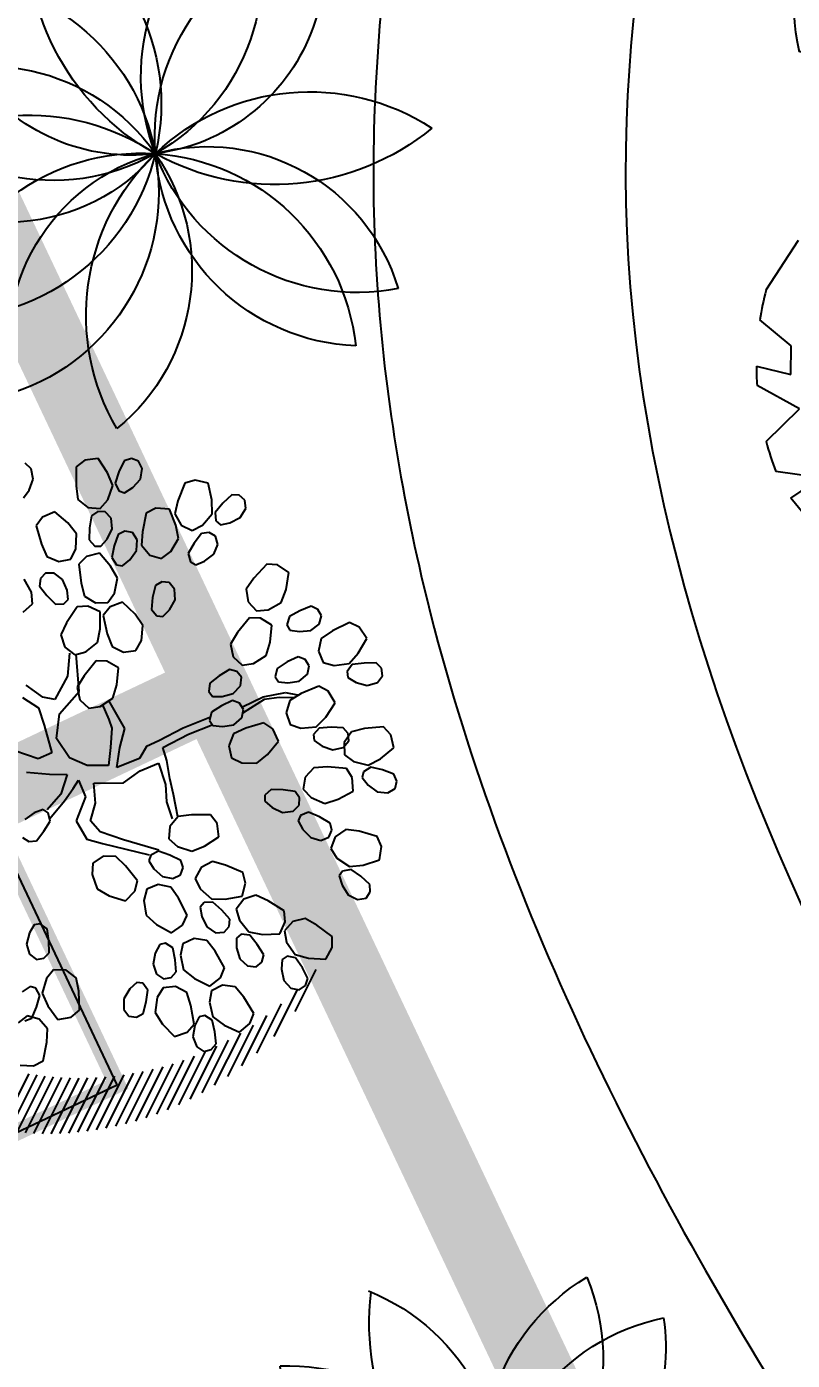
# Model space of a CAD drawing. Extents: x -809667 to 586099, y 3084146 to 3634412.
# Drawn here: x 381302.069 to 381303.89, y 3087202.848 to 3087206.021 of the extents above; entities that cross this region are included whole.
import ezdxf
from ezdxf.enums import TextEntityAlignment as Align

# ---------------------------------------------------------------- set-up
doc = ezdxf.new("R2010")
doc.units = 0
doc.header["$LTSCALE"] = 0.5
doc.header["$PDSIZE"] = 0.2
doc.layers.get('0').update_dxf_attribs({"linetype": 'CONTINUOUS'})
for name, color, linetype in [('EQUIP-箱柜', 3, 'CONTINUOUS'), ('TREE', 3, 'CONTINUOUS'), ('WIRE-动力', 2, 'CONTINUOUS'), ('文字', 7, 'CONTINUOUS'), ('树', 3, 'CONTINUOUS')]:
    doc.layers.add(name, color=color, linetype=linetype)
doc.styles.add('_TEL_ATTDEF', font='GBENOR', dxfattribs={"width": 0.8, "height": 3, "bigfont": 'GBCBIG'})
doc.styles.add('_TEL_DIM', font='SIMPLEX', dxfattribs={"width": 0.8, "height": 3.5, "bigfont": 'HZTXT'})

# ---------------------------------------------------------------- blocks, each defined once
blk = doc.blocks.new('A$C46A015EA')
at = {"layer": '树', "color": 0, "linetype": 'Continuous'}
for centre, radius, start, end in [((1.328, 4.096), 1.969, 227.5644, 31.3305), ((0.798, 3.475), 1.995, 251.8163, 53.749), ((3.771, 4.188), 2.005, 153.4396, 313.5861), ((4.101, 3.626), 1.85, 126.1691, 303.0486), ((2.09, 4.411), 1.899, 199.3601, 10.491), ((4.644, 2.796), 2.077, 109.3184, 262.8778), ((0.796, 2.582), 1.783, 359.791, 92.4715), ((2.814, 4.682), 2.119, 188.6399, 263.6226), ((0.762, 1.899), 1.939, 297.0245, 103.8489), ((1.257, 1.36), 1.796, 310.7789, 134.4149), ((3.957, 1.204), 1.944, 51.9802, 218.2571), ((3.546, 0.815), 2.009, 38.8778, 198.6816), ((2.13, 0.326), 2.294, 10.2667, 147.1518)]:
    blk.add_arc(centre, radius, start, end, dxfattribs=at)
blk = doc.blocks.new('A$C4C586FE1')
at = {"layer": 'TREE', "color": 0}
for p, q in [((2642.7, 701.9), (2702, 977.7)), ((2274.5, 500.5), (2371.1, 598.9)), ((2371.1, 598.9), (2562.8, 580.2)), ((2418.9, 412.8), (2274.5, 500.5)), ((2129.9, 415.1), (2351.7, 350.2)), ((2132, 192.5), (2129.9, 415.1)), ((1825.7, 254.4), (1999.5, 124.4)), ((1858.7, 85.1), (1825.7, 254.4)), ((1587.1, 58.5), (1858.7, 85.1))]:
    blk.add_line(p, q, dxfattribs=at)
at = {"layer": 'TREE', "color": 0, "extrusion": (0, 0, -1)}
for start_param, end_param in [(1.314933, 1.417635), (1.573401, 1.638153), (1.829101, 1.934165)]:
    blk.add_ellipse((1418.5, 1418.4), major_axis=(1003, 1003), ratio=1, start_param=start_param, end_param=end_param, dxfattribs=at)
blk = doc.blocks.new('紫薇')
at = {"color": 0}
for p, q in [((-76.8, 470.4), (-70.2, 482.3)), ((-191, 425.6), (-183.9, 452.2)), ((-183.9, 452.2), (-162.6, 456.2)), ((-162.6, 456.2), (-146.2, 450.4)), ((-146.2, 450.4), (-136.4, 421.5)), ((-74.5, 453.4), (-76.8, 470.4)), ((-62.9, 439.1), (-74.5, 453.4)), ((-244.2, 427.9), (-234.5, 435.2)), ((-234.5, 435.2), (-222.4, 435.2)), ((-222.4, 435.2), (-208.9, 421.2)), ((-50.3, 430.2), (-62.9, 439.1)), ((-246, 414.4), (-244.2, 427.9)), ((-237.8, 399.4), (-246, 414.4)), ((-208.9, 421.2), (-197.2, 405.8)), ((-192.4, 403.4), (-191, 425.6)), ((-136.4, 421.5), (-132.4, 400.2)), ((-221.8, 390.3), (-237.8, 399.4)), ((-206.8, 386.5), (-221.8, 390.3)), ((-199.1, 392.3), (-206.8, 386.5)), ((-197.2, 405.8), (-199.1, 392.3)), ((-177.8, 384.1), (-192.4, 403.4)), ((-132.4, 400.2), (-143.5, 382.8)), ((-105.3, 369.5), (-91, 393)), ((-91, 393), (-69.5, 390.8)), ((-69.5, 390.8), (-55.3, 380.7)), ((-339.3, 358.8), (-320.9, 370.1)), ((-320.9, 370.1), (-303.5, 370.7)), ((-303.5, 370.7), (-283.9, 347.2)), ((-161.8, 375), (-177.8, 384.1)), ((-173.4, 354.8), (-167.8, 367.2)), ((-167.8, 367.2), (-156.5, 371.5)), ((-143.5, 382.8), (-161.8, 375)), ((-156.5, 371.5), (-144.9, 368.2)), ((-144.9, 368.2), (-135.8, 350.9)), ((-112.8, 348.5), (-105.3, 369.5)), ((-55.3, 380.7), (-54, 350.1)), ((-336.4, 331.4), (-339.3, 358.8)), ((-283.9, 347.2), (-272.6, 328.8)), ((-266.9, 338.9), (-246.8, 347)), ((-246.8, 347), (-229.6, 344.6)), ((-229.6, 344.6), (-214.3, 318.1)), ((-169.6, 338.1), (-173.4, 354.8)), ((-135.8, 350.9), (-128.9, 332.9)), ((-104.3, 325.9), (-112.8, 348.5)), ((-54, 350.1), (-56.2, 328.6)), ((-386.7, 314.3), (-380.4, 324.6)), ((-380.4, 324.6), (-369.1, 329)), ((-369.1, 329), (-351.4, 320.9)), ((-329.6, 310.2), (-336.4, 331.4)), ((-272.6, 328.8), (-276.6, 308.6)), ((-268.6, 311.4), (-266.9, 338.9)), ((-202, 308.6), (-198.5, 321.8)), ((-198.5, 321.8), (-188, 327.9)), ((-188, 327.9), (-176, 326.4)), ((-176, 326.4), (-164.3, 310.9)), ((-156.9, 324.8), (-169.6, 338.1)), ((-143.5, 317), (-156.9, 324.8)), ((-128.9, 332.9), (-134.5, 320.4)), ((-91.5, 312.7), (-104.3, 325.9)), ((-56.2, 328.6), (-71.7, 315)), ((-383.6, 301), (-386.7, 314.3)), ((-370.5, 290.1), (-383.6, 301)), ((-351.4, 320.9), (-335, 310.7)), ((-335, 310.7), (-331.9, 297.4)), ((-309.1, 297.5), (-329.6, 310.2)), ((-276.6, 308.6), (-290.9, 294.7)), ((-265.6, 289.4), (-268.6, 311.4)), ((-214.3, 318.1), (-206.2, 298.1)), ((-195.6, 292.8), (-202, 308.6)), ((-164.3, 310.9), (-154.6, 294.1)), ((-148.4, 281.7), (-138, 307.2)), ((-134.5, 320.4), (-143.5, 317)), ((-138, 307.2), (-116.5, 308.5)), ((-116.5, 308.5), (-100.8, 300.8)), ((-100.8, 300.8), (-94.7, 270.8)), ((-71.7, 315), (-91.5, 312.7)), ((-58.6, 299.7), (-45.6, 303.9)), ((-45.6, 303.9), (-34.9, 298.4)), ((-14.3, 282.1), (-10.1, 305.9)), ((-352.3, 287.3), (-370.5, 290.1)), ((-336.9, 289.2), (-352.3, 287.3)), ((-331.9, 297.4), (-336.9, 289.2)), ((-323.6, 274.2), (-315.6, 283.2)), ((-315.6, 283.2), (-303.8, 285.6)), ((-290.9, 294.7), (-309.1, 297.5)), ((-303.8, 285.6), (-287.7, 274.6)), ((-247.5, 273.4), (-265.6, 289.4)), ((-213.6, 278.8), (-230, 267.6)), ((-206.2, 298.1), (-213.6, 278.8)), ((-180.9, 281.8), (-195.6, 292.8)), ((-166.5, 276.1), (-180.9, 281.8)), ((-158.1, 280.9), (-166.5, 276.1)), ((-154.6, 294.1), (-158.1, 280.9)), ((-152.5, 259.8), (-148.4, 281.7)), ((-69.8, 267.4), (-68.5, 285.8)), ((-68.5, 285.8), (-58.6, 299.7)), ((-29.6, 287.6), (-36.2, 269.2)), ((-34.9, 298.4), (-29.6, 287.6)), ((-10.1, 264.1), (-14.3, 282.1)), ((-322.8, 260.5), (-323.6, 274.2)), ((-311.7, 247.5), (-322.8, 260.5)), ((-287.7, 274.6), (-273.2, 261.8)), ((-273.2, 261.8), (-272.4, 248.1)), ((-230, 267.6), (-247.5, 273.4)), ((-140.4, 238.8), (-152.5, 259.8)), ((-94.7, 270.8), (-93.4, 249.2)), ((-66.7, 252.3), (-69.8, 267.4)), ((-36.2, 269.2), (-45.1, 252)), ((8.1, 256), (-10.1, 264.1)), ((-294.2, 241.7), (-311.7, 247.5)), ((-278.8, 240.9), (-294.2, 241.7)), ((-272.4, 248.1), (-278.8, 240.9)), ((-125.7, 227.8), (-140.4, 238.8)), ((-93.4, 249.2), (-106.5, 233.3)), ((-93.4, 232.5), (-76.5, 236.6)), ((-76.5, 236.6), (-52.5, 217.6)), ((-58.1, 247.8), (-66.7, 252.3)), ((-45.1, 252), (-58.1, 247.8)), ((-234.4, 214.4), (-229.5, 227.1)), ((-229.6, 197.9), (-234.4, 214.4)), ((-229.5, 227.1), (-218.5, 232.1)), ((-218.5, 232.1), (-206.7, 229.5)), ((-206.7, 229.5), (-196.6, 212.8)), ((-161.3, 196.3), (-148.4, 220.6)), ((-148.4, 220.6), (-126.8, 219.8)), ((-126.8, 219.8), (-112, 210.5)), ((-106.5, 233.3), (-125.7, 227.8)), ((-109.1, 217.7), (-93.4, 232.5)), ((-100.6, 191.5), (-109.1, 217.7)), ((-52.5, 217.6), (-37.7, 202)), ((-416.7, 181.7), (-403.6, 198.9)), ((-403.6, 198.9), (-387.6, 205.8)), ((-387.6, 205.8), (-360.8, 190.9)), ((-216, 185.5), (-229.6, 197.9)), ((-196.6, 212.8), (-188.6, 195.2)), ((-188.6, 195.2), (-193.5, 182.4)), ((-167.5, 174.9), (-161.3, 196.3)), ((-112, 210.5), (-108.9, 180.1)), ((-37.7, 202), (-37.5, 181.3)), ((-404, 157.2), (-416.7, 181.7)), ((-360.8, 190.9), (-343.6, 177.9)), ((-343.6, 177.9), (-340, 157.6)), ((-202.3, 178.5), (-216, 185.5)), ((-193.5, 182.4), (-202.3, 178.5)), ((-157.6, 152.9), (-167.5, 174.9)), ((-108.9, 180.1), (-109.8, 158.5)), ((-89.7, 172.1), (-100.6, 191.5)), ((-67, 163.8), (-89.7, 172.1)), ((-37.5, 181.3), (-48.6, 164.8)), ((-390.1, 139.9), (-404, 157.2)), ((-340, 157.6), (-348.3, 139.4)), ((-144, 140.4), (-157.6, 152.9)), ((-109.8, 158.5), (-124.4, 144)), ((-48.6, 164.8), (-67, 163.8)), ((-36.7, 106.9), (-51.2, 164.9)), ((-41.5, 169.7), (-27, 135.9)), ((-366.3, 135.4), (-390.1, 139.9)), ((-348.3, 139.4), (-366.3, 135.4)), ((-350.4, 126.5), (-334, 132.4)), ((-334, 132.4), (-308.2, 116.1)), ((-124.4, 144), (-144, 140.4)), ((-108.8, 122.6), (-94.6, 139)), ((-94.6, 139), (-78.2, 144.7)), ((-78.2, 144.7), (-52.5, 128.2)), ((-27, 135.9), (4.4, 106.9)), ((21.3, 116.5), (40.7, 143.1)), ((-444.8, 98.9), (-442.6, 110.8)), ((-442.6, 110.8), (-433.7, 119)), ((-433.7, 119), (-414.3, 117.8)), ((-414.3, 117.8), (-395.3, 114.2)), ((-395.3, 114.2), (-387.5, 103)), ((-364.4, 110.1), (-350.4, 126.5)), ((-353.2, 84.9), (-364.4, 110.1)), ((-308.2, 116.1), (-291.7, 102.1)), ((-97.7, 97.4), (-108.8, 122.6)), ((-52.5, 128.2), (-36.1, 114.1)), ((-36.1, 114.1), (-33.9, 93.6)), ((4.4, 106.9), (21.3, 116.5)), ((52.7, 126.2), (33.4, 102.1)), ((-437.1, 87.7), (-444.8, 98.9)), ((-420.9, 82.2), (-437.1, 87.7)), ((-403, 86.2), (-420.9, 82.2)), ((-389.3, 93.5), (-403, 86.2)), ((-387.5, 103), (-389.3, 93.5)), ((-291.7, 102.1), (-289.3, 81.6)), ((-84.9, 79.2), (-97.7, 97.4)), ((-33.9, 93.6), (-43.3, 76)), ((4.4, 82.7), (-36.7, 106.9)), ((33.4, 102.1), (33.4, 73.1)), ((-496.5, 62.5), (-484, 74.7)), ((-484, 74.7), (-453.7, 70.5)), ((-453.7, 70.5), (-432.9, 64.6)), ((-432.9, 64.6), (-422.2, 46.9)), ((-340.2, 66.8), (-353.2, 84.9)), ((-316.8, 61), (-340.2, 66.8)), ((-289.3, 81.6), (-298.6, 64)), ((-87.5, 27.2), (-77.8, 77.9)), ((-61.5, 73.2), (-84.9, 79.2)), ((-65.7, 75.5), (-68.1, 48.9)), ((-43.3, 76), (-61.5, 73.2)), ((21.3, 46.5), (4.4, 82.7)), ((33.4, 73.1), (35.8, 27.2)), ((-502.4, 41.7), (-496.5, 62.5)), ((-422.2, 46.9), (-423.5, 27)), ((-397.8, 40.7), (-388.5, 48.4)), ((-388.5, 48.4), (-369.1, 46.1)), ((-369.1, 46.1), (-350.3, 41.4)), ((-298.6, 64), (-316.8, 61)), ((-291.5, 46.1), (-287.4, 57.4)), ((-285.7, 33.7), (-291.5, 46.1)), ((-287.4, 57.4), (-277.3, 64)), ((-277.3, 64), (-258.3, 59.7)), ((-258.3, 59.7), (-240.1, 53.1)), ((-240.1, 53.1), (-234.3, 40.7)), ((-68.1, 48.9), (-68.1, 34.4)), ((11.6, 10.3), (21.3, 46.5)), ((60, 24.8), (91.4, 48.9)), ((-481.8, 23.5), (-502.4, 41.7)), ((-462.5, 12.3), (-481.8, 23.5)), ((-423.5, 27), (-438.8, 16.8)), ((-400.7, 29), (-397.8, 40.7)), ((-393.6, 17.3), (-400.7, 29)), ((-350.3, 41.4), (-343.3, 29.7)), ((-343.3, 29.7), (-345.6, 20.4)), ((-270.7, 25.6), (-285.7, 33.7)), ((-252.3, 26.7), (-270.7, 25.6)), ((-237.6, 31.6), (-252.3, 26.7)), ((-234.3, 40.7), (-237.6, 31.6)), ((-70.5, 0.6), (-87.5, 27.2)), ((-68.1, 34.4), (-56, 5.4)), ((35.8, 27.2), (60, 24.8)), ((-504.4, -0.4), (-485.8, 5.5)), ((-485.8, 5.5), (-466.8, 9.1)), ((-466.8, 9.1), (-455.5, 1.4)), ((-438.8, 16.8), (-462.5, 12.3)), ((-455.5, 1.4), (-453.8, -8.1)), ((-377.8, 10.9), (-393.6, 17.3)), ((-359.6, 13.9), (-377.8, 10.9)), ((-350.9, 0.6), (-367.8, -9.1)), ((-345.6, 20.4), (-359.6, 13.9)), ((-314.7, 5.4), (-350.9, 0.6)), ((-338.8, -4.2), (-314.7, 0.6)), ((-278.4, 0.6), (-314.7, 5.4)), ((-314.7, 0.6), (-276, -9.1)), ((-278.4, -4.1), (-275.5, 7.6)), ((-275.5, 7.6), (-266.1, 15.2)), ((-266.1, 15.2), (-246.7, 12.7)), ((-246.7, 12.7), (-228, 8)), ((-228, 8), (-221, -3.8)), ((-222.8, 0.6), (-176.9, -1.8)), ((-56, -28.4), (-70.5, 0.6)), ((-56, 5.4), (-43.9, -21.1)), ((-11.6, -10.3), (11.6, 10.3)), ((84.2, 10.3), (50.3, -4.2)), ((-509.7, -11.2), (-504.4, -0.4)), ((-507.5, -23.1), (-509.7, -11.2)), ((-463.9, -19.9), (-479.2, -30.1)), ((-453.8, -8.1), (-463.9, -19.9)), ((-421.5, -40.4), (-416.8, -19.3)), ((-416.8, -19.3), (-405, -6.5)), ((-405, -6.5), (-374.5, -8.9)), ((-374.5, -8.9), (-353.4, -13.7)), ((-360.6, -11.5), (-338.8, -4.2)), ((-353.4, -13.7), (-341.8, -30.7)), ((-271.5, -15.9), (-278.4, -4.1)), ((-255.7, -22.4), (-271.5, -15.9)), ((-237.5, -19.5), (-255.7, -22.4)), ((-223.4, -13.2), (-237.5, -19.5)), ((-221, -3.8), (-223.4, -13.2)), ((-181.7, -13.9), (-222.8, -11.5)), ((-135.8, -21.1), (-181.7, -13.9)), ((-176.9, -1.8), (-133.4, -9.1)), ((-135.8, -42.9), (-135.8, -21.1)), ((-133.4, -9.1), (-111.6, -11.5)), ((-111.6, -11.5), (-94.7, -26)), ((-43.9, -21.1), (-11.6, -10.3)), ((50.3, -4.2), (23.7, -13.9)), ((23.7, -13.9), (43.1, -40.5)), ((-496.2, -30.8), (-507.5, -23.1)), ((-479.2, -30.1), (-496.2, -30.8)), ((-399.9, -57.5), (-421.5, -40.4)), ((-341.8, -30.7), (-341.9, -50.6)), ((-313, -48.7), (-302.7, -34.6)), ((-302.7, -34.6), (-272.1, -33.8)), ((-272.1, -33.8), (-250.7, -36.3)), ((-250.7, -36.3), (-237.3, -51.9)), ((-94.7, -26), (-56, -28.4)), ((-12.5, -40.5), (-58.4, -55)), ((-5.3, -71.9), (-12.5, -40.5)), ((9.2, -28.4), (6.8, -57.4)), ((21.3, -38), (9.2, -28.4)), ((40.7, -52.5), (21.3, -38)), ((43.1, -40.5), (72.1, -57.4)), ((-380, -67.5), (-399.9, -57.5)), ((-356.5, -61.7), (-380, -67.5)), ((-341.9, -50.6), (-356.5, -61.7)), ((-315.5, -70.1), (-313, -48.7)), ((-237.3, -51.9), (-235.2, -71.8)), ((-131, -71.9), (-135.8, -42.9)), ((-121.3, -42.9), (-121.3, -79.1)), ((-89.9, -45.3), (-121.3, -42.9)), ((-58.4, -55), (-89.9, -45.3)), ((6.8, -57.4), (33.4, -88.8)), ((72.1, -71.9), (40.7, -52.5)), ((71.7, -62.6), (77.9, -55.2)), ((72.9, -76.2), (71.7, -62.6)), ((77.9, -55.2), (93.4, -55.6)), ((93.4, -55.6), (111, -60.9)), ((-425.8, -93.7), (-421.1, -82.6)), ((-421.1, -82.6), (-402.9, -75.6)), ((-402.9, -75.6), (-384.1, -71)), ((-384.1, -71), (-372.4, -78)), ((-372.4, -78), (-370.1, -87.4)), ((-292.2, -84.8), (-315.5, -70.1)), ((-271.3, -92.6), (-292.2, -84.8)), ((-248.6, -84.4), (-271.3, -92.6)), ((-235.2, -71.8), (-248.6, -84.4)), ((-128.5, -98.4), (-131, -71.9)), ((-121.3, -79.1), (-114, -105.7)), ((11.6, -96), (-5.3, -71.9)), ((87.7, -88.7), (72.9, -76.2)), ((-490, -117.5), (-482.8, -101.7)), ((-482.8, -101.7), (-453, -94.6)), ((-453, -94.6), (-431.5, -92.7)), ((-431.5, -92.7), (-415.2, -105.3)), ((-422.9, -105.4), (-425.8, -93.7)), ((-411.2, -112.5), (-422.9, -105.4)), ((-415.2, -105.3), (-409.1, -124.3)), ((-379.5, -99.7), (-394.2, -110.8)), ((-370.1, -87.4), (-379.5, -99.7)), ((-123.7, -134.7), (-128.5, -98.4)), ((-114, -105.7), (-114, -134.7)), ((2, -117.8), (11.6, -96)), ((33.4, -88.8), (26.1, -122.6)), ((104.1, -99.2), (87.7, -88.7)), ((115.8, -96.5), (104.1, -99.2)), ((123.6, -87.2), (115.8, -96.5)), ((-488.1, -139.1), (-490, -117.5)), ((-409.1, -124.3), (-419.7, -139.3)), ((-394.2, -110.8), (-411.2, -112.5)), ((-29.4, -141.9), (2, -117.8)), ((26.1, -122.6), (4.4, -137.1)), ((-462.2, -148.6), (-488.1, -139.1)), ((-440.2, -152.1), (-462.2, -148.6)), ((-419.7, -139.3), (-440.2, -152.1)), ((-409.7, -163.1), (-405.2, -146.2)), ((-405.2, -146.2), (-377.1, -134.2)), ((-377.1, -134.2), (-356.2, -128.6)), ((-356.2, -128.6), (-338, -138.3)), ((-338, -138.3), (-328.8, -156)), ((-315.4, -155.5), (-298, -146.6)), ((-298, -146.6), (-279.9, -140)), ((-279.9, -140), (-267.5, -145.8)), ((-267.5, -145.8), (-264.2, -154.9)), ((-180.2, -164.4), (-174.5, -147.9)), ((-174.5, -147.9), (-145.5, -138.1)), ((-145.5, -138.1), (-124.3, -134.2)), ((-124.3, -134.2), (-106.8, -145.2)), ((-106.8, -145.2), (-99, -163.5)), ((-77.8, -175.7), (-29.4, -141.9)), ((4.4, -137.1), (-60.9, -178.1)), ((-474.7, -179.1), (-459.5, -166.8)), ((-459.5, -166.8), (-443.1, -156.6)), ((-443.1, -156.6), (-429.8, -159.8)), ((-424.7, -168), (-429.9, -182.6)), ((-429.8, -159.8), (-424.7, -168)), ((-404.1, -184), (-409.7, -163.1)), ((-328.8, -156), (-336.6, -172.6)), ((-318.9, -167.1), (-315.4, -155.5)), ((-314.8, -178.4), (-318.9, -167.1)), ((-272.2, -168.1), (-285.6, -180.7)), ((-264.2, -154.9), (-272.2, -168.1)), ((-176.3, -185.6), (-180.2, -164.4)), ((-99, -163.5), (-108.1, -179.5)), ((-19.3, -182.6), (-9.2, -163.5)), ((-9.2, -163.5), (10.3, -156.7)), ((10.3, -156.7), (29.5, -162)), ((29.5, -162), (36.3, -179.1)), ((-475.8, -191.1), (-474.7, -179.1)), ((-469.4, -201.4), (-475.8, -191.1)), ((-429.9, -182.6), (-440.4, -197.6)), ((-377, -189), (-404.1, -184)), ((-354.7, -188.6), (-377, -189)), ((-336.6, -172.6), (-354.7, -188.6)), ((-302.4, -184.2), (-314.8, -178.4)), ((-285.6, -180.7), (-302.4, -184.2)), ((-149.6, -192.7), (-176.3, -185.6)), ((-127.4, -194.1), (-149.6, -192.7)), ((-108.1, -179.5), (-127.4, -194.1)), ((-106, -202.5), (-92, -188.9)), ((-92, -188.9), (-76.6, -177.2)), ((-76.6, -177.2), (-63.1, -179.1)), ((-63.1, -179.1), (-57.2, -186.8)), ((-57.2, -186.8), (-61, -201.8)), ((-29.7, -211.3), (-19.3, -182.6)), ((36.3, -179.1), (35.7, -203.3)), ((-456.1, -204.5), (-469.4, -201.4)), ((-440.4, -197.6), (-456.1, -204.5)), ((-352.7, -221.1), (-339.8, -206.5)), ((-339.8, -206.5), (-325.3, -193.6)), ((-325.3, -193.6), (-311.7, -194.5)), ((-311.7, -194.5), (-305.3, -201.7)), ((-305.3, -201.7), (-307.9, -216.9)), ((-105.9, -214.5), (-106, -202.5)), ((-61, -201.8), (-70.2, -217.7)), ((-20.4, -226.1), (-29.7, -211.3)), ((35.7, -203.3), (20.8, -219.9)), ((-351.7, -233.1), (-352.7, -221.1)), ((-343.7, -242.2), (-351.7, -233.1)), ((-315.8, -233.6), (-330, -243)), ((-307.9, -216.9), (-315.8, -233.6)), ((-194.7, -252.4), (-171.8, -232.2)), ((-171.8, -232.2), (-153.8, -220.2)), ((-153.8, -220.2), (-133.4, -223.6)), ((-133.4, -223.6), (-119.1, -237.5)), ((-98.6, -224.2), (-105.9, -214.5)), ((-85.1, -226), (-98.6, -224.2)), ((-70.2, -217.7), (-85.1, -226)), ((-77.4, -238.3), (-59.6, -227.8)), ((-59.6, -227.8), (-39.8, -229.2)), ((-39.8, -229.2), (-29.7, -244.6)), ((-1.3, -236.2), (-20.4, -226.1)), ((20.8, -219.9), (-1.3, -236.2)), ((132.4, -239), (140.2, -227.8)), ((140.2, -227.8), (149.8, -226.1)), ((149.8, -226.1), (161.4, -236.3)), ((-417.9, -265.7), (-392.8, -248.4)), ((-392.8, -248.4), (-373.4, -238.8)), ((-373.4, -238.8), (-353.6, -244.6)), ((-353.6, -244.6), (-341.1, -260.1)), ((-330, -243), (-343.7, -242.2)), ((-193.6, -269.8), (-194.7, -252.4)), ((-121.3, -255.7), (-133.4, -276.7)), ((-119.1, -237.5), (-121.3, -255.7)), ((-83.6, -259.1), (-77.4, -238.3)), ((-29.7, -244.6), (-25.5, -268.4)), ((135.8, -258), (132.4, -239)), ((161.4, -236.3), (171.4, -251.7)), ((171.4, -251.7), (172, -268.8)), ((-419, -283.1), (-417.9, -265.7)), ((-345.5, -278), (-360.1, -297.3)), ((-341.1, -260.1), (-345.5, -278)), ((-181.7, -287.9), (-193.6, -269.8)), ((-133.4, -276.7), (-154.4, -284.1)), ((-133.7, -282.1), (-120.5, -278.5)), ((-120.5, -278.5), (-112.1, -283.4)), ((-88.1, -289.3), (-83.6, -259.1)), ((-25.5, -268.4), (-36.8, -287.6)), ((141.5, -276.6), (135.8, -258)), ((152.3, -282.1), (141.5, -276.6)), ((172, -268.8), (164.2, -280)), ((-409.4, -302.5), (-419, -283.1)), ((-360.1, -297.3), (-381.8, -302.1)), ((-218.9, -308.1), (-203, -293.5)), ((-203, -293.5), (-182.4, -293.6)), ((-182.4, -293.6), (-166, -304.9)), ((-154.4, -284.1), (-181.7, -287.9)), ((-151, -316.8), (-143.4, -298.8)), ((-143.4, -298.8), (-133.7, -282.1)), ((-112.1, -283.4), (-109.8, -298.7)), ((-109.8, -298.7), (-112, -316.9)), ((-76, -301.9), (-88.1, -289.3)), ((-36.8, -287.6), (-55.3, -308.1)), ((164.2, -280), (152.3, -282.1)), ((-381.8, -302.1), (-409.4, -302.5)), ((-382.4, -334.9), (-372.7, -318)), ((-372.7, -318), (-361.1, -302.6)), ((-361.1, -302.6), (-347.5, -300.7)), ((-347.5, -300.7), (-339.8, -306.5)), ((-339.8, -306.5), (-339.4, -322)), ((-238.2, -331.8), (-218.9, -308.1)), ((-166, -304.9), (-165.2, -323.3)), ((-146.2, -327.9), (-151, -316.8)), ((-112, -316.9), (-122.6, -330.4)), ((-55.3, -308.1), (-76, -301.9)), ((-49.5, -331.8), (-41, -321)), ((-41, -321), (-31.4, -319.9)), ((-31.4, -319.9), (-20.4, -330.7)), ((112.7, -328.7), (124.5, -311.7)), ((124.5, -311.7), (143.2, -304.7)), ((143.2, -304.7), (158.7, -314.5)), ((158.7, -314.5), (172.5, -334.4)), ((179.7, -323.6), (187.6, -318.1)), ((187.6, -318.1), (202.4, -322.5)), ((-379.1, -346.5), (-382.4, -334.9)), ((-343.8, -339.9), (-355.9, -351.9)), ((-339.4, -322), (-343.8, -339.9)), ((-234.3, -348.8), (-238.2, -331.8)), ((-165.2, -323.3), (-173.8, -345.9)), ((-135.8, -333.9), (-146.2, -327.9)), ((-122.6, -330.4), (-135.8, -333.9)), ((-112.3, -358.3), (-105.1, -337.9)), ((-105.1, -337.9), (-86.8, -328.4)), ((-86.8, -328.4), (-67, -330.8)), ((-67, -330.8), (-57.8, -346.8)), ((-47.1, -351), (-49.5, -331.8)), ((-20.4, -330.7), (-11.2, -346.6)), ((115.8, -350.1), (112.7, -328.7)), ((172.5, -334.4), (170.2, -356.6)), ((177.2, -337), (179.7, -323.6)), ((188.2, -352.9), (177.2, -337)), ((-369.5, -353.8), (-379.1, -346.5)), ((-355.9, -351.9), (-369.5, -353.8)), ((-281, -370), (-266.4, -354)), ((-266.4, -354), (-245.8, -352.3)), ((-245.8, -352.3), (-228.6, -362.3)), ((-219.7, -364.7), (-234.3, -348.8)), ((-228.6, -362.3), (-226.2, -380.5)), ((-193.4, -356.6), (-219.7, -364.7)), ((-173.8, -345.9), (-193.4, -356.6)), ((-180.1, -369.4), (-173.3, -351.3)), ((-173.3, -351.3), (-160.8, -345.7)), ((-160.8, -345.7), (-151.8, -349.1)), ((-151.8, -349.1), (-147, -363.8)), ((-147, -363.8), (-146.3, -382.2)), ((-118.4, -388.2), (-112.3, -358.3)), ((-57.8, -346.8), (-54.8, -370.8)), ((-42.4, -369.9), (-47.1, -351)), ((-11.5, -363.7), (-19.9, -374.5)), ((-11.2, -346.6), (-11.5, -363.7)), ((124.3, -379.4), (115.8, -350.1)), ((170.2, -356.6), (161.9, -382.8)), ((201.2, -367.5), (188.2, -352.9)), ((190.2, -372.4), (206.8, -361.4)), ((206.8, -361.4), (224.2, -367.4)), ((-298.2, -395.2), (-281, -370)), ((-226.2, -380.5), (-232.9, -403.8)), ((-184.7, -388.3), (-180.1, -369.4)), ((-146.3, -382.2), (-154.5, -397.2)), ((-54.8, -370.8), (-67.2, -389.3)), ((-31.9, -375.9), (-42.4, -369.9)), ((-19.9, -374.5), (-31.9, -375.9)), ((9.7, -383.3), (14, -370.3)), ((18.3, -400.6), (9.7, -383.3)), ((14, -370.3), (22.7, -366)), ((22.7, -366), (36.7, -372.6)), ((36.7, -372.6), (50.8, -384.5)), ((50.8, -384.5), (56.1, -400.7)), ((140.5, -385.9), (124.3, -379.4)), ((161.9, -382.8), (140.5, -385.9)), ((182.5, -391.6), (190.2, -372.4)), ((213.2, -367.9), (201.2, -367.5)), ((-292.9, -411.8), (-298.2, -395.2)), ((-232.9, -403.8), (-251.4, -416.1)), ((-231.9, -409.1), (-219.9, -402.4)), ((-219.9, -402.4), (-210.6, -405.1)), ((-210.6, -405.1), (-204.6, -419.3)), ((-178.3, -398.5), (-184.7, -388.3)), ((-167, -402.8), (-178.3, -398.5)), ((-154.5, -397.2), (-167, -402.8)), ((-107.1, -401.5), (-118.4, -388.2)), ((-86.7, -408.7), (-107.1, -401.5)), ((-67.2, -389.3), (-86.7, -408.7)), ((-48.1, -407), (-34, -391.9)), ((-48.1, -428.6), (-48.1, -407)), ((-34, -391.9), (-14.6, -387.6)), ((-14.6, -387.6), (-0.5, -399.5)), ((-0.5, -399.5), (10.2, -421.1)), ((29.1, -416.8), (18.3, -400.6)), ((56.1, -400.7), (51.8, -413.7)), ((190.3, -411.7), (182.5, -391.6)), ((-277, -426.4), (-292.9, -411.8)), ((-251.4, -416.1), (-277, -426.4)), ((-240.1, -447), (-237.1, -427.7)), ((-237.1, -427.7), (-231.9, -409.1)), ((-204.6, -419.3), (-202.3, -437.6)), ((-132.9, -443), (-125, -422.8)), ((-125, -422.8), (-106.5, -413.8)), ((-106.5, -413.8), (-86.8, -416.9)), ((-86.8, -416.9), (-78, -433.1)), ((10.2, -421.1), (4.8, -442.7)), ((41, -419), (29.1, -416.8)), ((51.8, -413.7), (41, -419)), ((205.2, -438.4), (190.3, -411.7)), ((-204, -490.6), (-257.4, -437.3)), ((-232.8, -456.6), (-240.1, -447)), ((-202.3, -437.6), (-209.3, -453.2)), ((-139.8, -472.8), (-132.9, -443)), ((-78, -433.1), (-75.8, -457.1)), ((-43.8, -458.8), (-48.1, -428.6)), ((4.8, -442.7), (-7.1, -467.6)), ((222.4, -441), (205.2, -438.4)), ((242.6, -433.3), (222.4, -441)), ((-221.2, -459.9), (-232.8, -456.6)), ((-209.3, -453.2), (-221.2, -459.9)), ((-159.1, -517.9), (-218.6, -458.4)), ((-75.8, -457.1), (-88.6, -475.3)), ((-72.9, -461.7), (-64.2, -451.2)), ((-71.1, -481), (-72.9, -461.7)), ((-64.2, -451.2), (-54.6, -450.3)), ((-54.6, -450.3), (-43.8, -461.4)), ((-28.7, -467.5), (-43.8, -458.8)), ((-43.8, -461.4), (-35.1, -477.6)), ((-7.1, -467.6), (-28.7, -467.5)), ((268.8, -539.2), (197.5, -467.9)), ((281.2, -533.9), (209.8, -462.5)), ((293.3, -528.3), (221.7, -456.7)), ((305.1, -522.4), (233.4, -450.8)), ((-124.5, -534.7), (-187, -472.3)), ((-94.9, -546.7), (-158.9, -482.7)), ((-128.9, -486.3), (-139.8, -472.8)), ((-68.3, -555.6), (-133.5, -490.4)), ((-108.7, -494.2), (-128.9, -486.3)), ((-88.6, -475.3), (-108.7, -494.2)), ((-66.9, -500), (-71.1, -481)), ((-35.1, -477.6), (-35.9, -494.7)), ((202.6, -561.4), (132.1, -490.8)), ((216.5, -557.6), (145.8, -486.9)), ((230, -553.4), (159.2, -482.6)), ((243.3, -549), (172.3, -478)), ((256.2, -544.2), (185, -473.1)), ((-43.8, -562.4), (-109.9, -496.4)), ((-21, -567.5), (-87.7, -500.8)), ((-56.6, -506.3), (-66.9, -500)), ((0.5, -571.4), (-66.8, -504.1)), ((-44.6, -505.2), (-56.6, -506.3)), ((20.9, -574.1), (-46.8, -506.4)), ((-35.9, -494.7), (-44.6, -505.2)), ((40.4, -576), (-27.7, -507.8)), ((59.1, -577), (-9.4, -508.5)), ((77.1, -577.3), (8.3, -508.5)), ((94.5, -577), (25.4, -507.9)), ((111.3, -576.2), (42, -506.8)), ((127.6, -574.8), (58.1, -505.2)), ((143.5, -572.9), (73.7, -503.1)), ((158.8, -570.6), (88.8, -500.6)), ((173.8, -567.9), (103.6, -497.7)), ((188.4, -564.8), (118, -494.5))]:
    blk.add_line(p, q, dxfattribs=at)
blk = doc.blocks.new('123123')
at = {"layer": '文字', "color": 8}
for points, knots in [([(382018.8471, 3087266.4797), (382020.1481, 3087265.0229), (382022.4184, 3087262.4807), (382018.939, 3087256.3203), (382027.3426, 3087250.6327), (382023.4412, 3087245.265), (382021.5648, 3087242.6834), (382021.5648, 3087242.6834), (382021.5648, 3087242.6834), (382021.5648, 3087242.6834), (382021.062, 3087241.9915), (382020.5591, 3087241.2997), (382020.0563, 3087240.6079)], [0, 0, 0, 0, 5.241042, 9.145642, 17.995634, 26.196498, 26.196498, 26.196498, 26.196498, 26.196498, 26.196498, 28.394084, 28.394084, 28.394084, 28.394084]), ([(382018.3996, 3087266.0801), (382018.6006, 3087265.855), (382018.7998, 3087265.6318), (382019.3774, 3087264.9669), (382019.7352, 3087264.5291), (382020.2515, 3087263.7676), (382020.4368, 3087263.4418), (382020.7072, 3087262.7974), (382020.7911, 3087262.4804), (382020.8312, 3087261.9751), (382020.8246, 3087261.7872), (382020.7706, 3087261.376), (382020.7238, 3087261.157), (382020.5477, 3087260.4791), (382020.3818, 3087259.9944), (382020.1592, 3087259.1811), (382020.0856, 3087258.867), (382020.0081, 3087258.2846), (382019.9952, 3087258.0168), (382020.0243, 3087257.4956), (382020.0638, 3087257.2403), (382020.2953, 3087256.2704), (382020.6306, 3087255.6048), (382021.4229, 3087254.3415), (382021.8825, 3087253.7415), (382022.7676, 3087252.5756), (382023.193, 3087252.0095), (382023.7202, 3087251.1378), (382023.8831, 3087250.8203), (382024.1333, 3087250.1626), (382024.2041, 3087249.8287), (382024.2397, 3087249.1315), (382024.2045, 3087248.7722), (382023.9631, 3087247.6854), (382023.6263, 3087246.9233), (382022.7248, 3087245.3482), (382022.1624, 3087244.5363), (382021.4082, 3087243.4885), (382021.2441, 3087243.2627), (382021.0795, 3087243.0361), (382021.077, 3087243.0328), (382021.0746, 3087243.0294), (382021.0722, 3087243.0261), (382020.5881, 3087242.3601), (382020.104, 3087241.694), (382019.6199, 3087241.028)], [0, 0, 0, 0, 0.809904, 0.809904, 2.429711, 2.429711, 3.66837, 3.66837, 4.926642, 4.926642, 5.673722, 5.673722, 6.420801, 6.420801, 7.887995, 7.887995, 8.767827, 8.767827, 9.468061, 9.468061, 10.168296, 10.168296, 12.19742, 12.19742, 14.226544, 14.226544, 16.255668, 16.255668, 17.461197, 17.461197, 18.836307, 18.836307, 20.211417, 20.211417, 22.844117, 22.844117, 25.476818, 25.476818, 26.19649, 26.19649, 26.19649, 26.207121, 26.207121, 26.207121, 28.322681, 28.322681, 28.322681, 28.322681])]:
    blk.add_open_spline(points, degree=3, knots=knots, dxfattribs=at)
for name, p, xscale, yscale, zscale, rotation in [('A$C46A015EA', (382021.2761, 3087259.7584), -0.2560000000000002, 0.2560000000000001, 0.2560000000000001, 139.7590933901361), ('A$C46A015EA', (382019.4071, 3087258.9486), -0.2560000000000002, 0.2560000000000001, 0.2560000000000001, 139.7590933901361), ('A$C4C586FE1', (382021.6233, 3087256.5115), -0.0004999999999999999, 0.0004999999999999999, 0.0005, 314.9561458719995), ('紫薇', (382019.3019, 3087256.5724), -0.00148055020779717, 0.00148055020779717, 0.00148055020779717, 18.39408185160881), ('A$C46A015EA', (382020.2189, 3087255.6514), -0.2560000000000002, 0.2560000000000001, 0.2560000000000001, 139.7590933901361)]:
    blk.add_blockref(name, p, dxfattribs=dict(at, xscale=xscale, yscale=yscale, zscale=zscale, rotation=rotation))
blk = doc.blocks.new('$equip$00002708')
for p, q in [((-0.75, 0.6), (-0.75, 0)), ((0.75, 0.6), (-0.75, 0.6)), ((0.75, 0), (0.75, 0.6)), ((-0.75, 0), (0.75, 0))]:
    blk.add_line(p, q)
at = {"const_width": 0.04}
blk.add_lwpolyline([(-0.75, 0.6), (-0.75, 0), (0.75, 0), (0.75, 0.6), (-0.75, 0.6), (-0.75, 0)], dxfattribs=at)
for p in [(0, 0.6), (-0.75, 0.3), (0.75, 0.3), (0, 0)]:
    blk.add_point(p)
at = {"color": 7, "style": '_TEL_DIM'}
blk.add_attdef('$TEXT$', text='', height=0.4, dxfattribs=at).set_placement((0, 0.3), align=Align.MIDDLE_CENTER)
at = {"color": 7, "style": '_TEL_DIM', "flags": 1}
for tag in ['REMARK', 'A']:
    blk.add_attdef(tag, text='', height=0.4, dxfattribs=at).set_placement((0, 0), align=Align.MIDDLE_CENTER)

msp = doc.modelspace()

# ---------------------------------------------------------------- linework, layer by layer
at = {"layer": 'WIRE-动力', "linetype": 'Continuous', "const_width": 0.175}
for points in [[(381298.5702, 3087222.3461), (381294.8702, 3087220.595), (381306.6214, 3087195.7656)], [(381301.9645, 3087204.1821), (381302.5148, 3087204.4425)]]:
    msp.add_lwpolyline(points, dxfattribs=at)

# ---------------------------------------------------------------- block references
at = {"layer": 'EQUIP-箱柜', "linetype": 'Continuous'}
ref = msp.add_blockref('$equip$00002708', (381301.4213, 3087203.925), dxfattribs=dict(at, rotation=295.3270831913837))
ref.add_attrib('$TEXT$', 'AC', dxfattribs={"layer": '0', "color": 7, "height": 0.4, "rotation": 25.3271, "style": '_TEL_ATTDEF'}).set_placement((381301.6924, 3087204.0533), align=Align.MIDDLE_CENTER)
at = {"layer": '文字'}
msp.add_blockref('123123', (-717.1099, -52.3003), dxfattribs=at)

doc.saveas('drawing.dxf')
